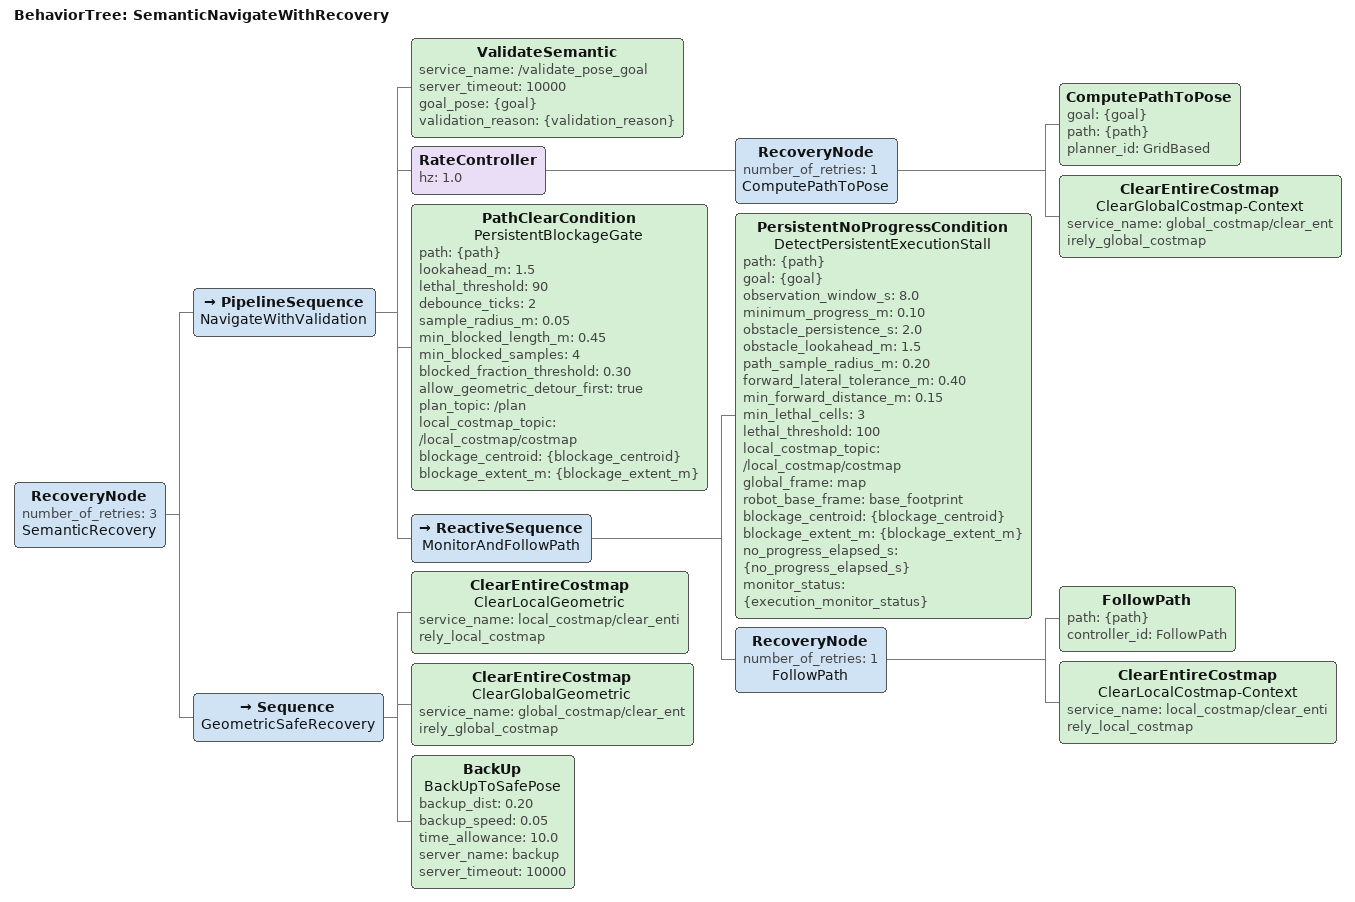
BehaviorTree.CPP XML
<root main_tree_to_execute="SemanticNavigateWithRecovery">

  <BehaviorTree ID="SemanticNavigateWithRecovery">

    <RecoveryNode number_of_retries="3" name="SemanticRecovery">

      <!-- ===== Primary child: validate, replan continuously, follow ===== -->
      <PipelineSequence name="NavigateWithValidation">
        <ValidateSemantic
          service_name="/validate_pose_goal"
          server_timeout="10000"
          goal_pose="{goal}"
          validation_reason="{validation_reason}" />

        <RateController hz="1.0">
          <RecoveryNode number_of_retries="1" name="ComputePathToPose">
            <ComputePathToPose
              goal="{goal}"
              path="{path}"
              planner_id="GridBased" />

            <ClearEntireCostmap
              name="ClearGlobalCostmap-Context"
              service_name="global_costmap/clear_entirely_global_costmap" />
          </RecoveryNode>
        </RateController>

        <PathClearCondition
          name="PersistentBlockageGate" path="{path}"
          lookahead_m="1.5"
          lethal_threshold="90"
          debounce_ticks="2"
          sample_radius_m="0.05"
          min_blocked_length_m="0.45"
          min_blocked_samples="4"
          blocked_fraction_threshold="0.30"
          allow_geometric_detour_first="true"
          plan_topic="/plan"
          local_costmap_topic="/local_costmap/costmap"
          blockage_centroid="{blockage_centroid}"
          blockage_extent_m="{blockage_extent_m}" />

        <ReactiveSequence name="MonitorAndFollowPath">
          <PersistentNoProgressCondition
            name="DetectPersistentExecutionStall"
            path="{path}"
            goal="{goal}"
            observation_window_s="8.0"
            minimum_progress_m="0.10"
            obstacle_persistence_s="2.0"
            obstacle_lookahead_m="1.5"
            path_sample_radius_m="0.20"
            forward_lateral_tolerance_m="0.40"
            min_forward_distance_m="0.15"
            min_lethal_cells="3"
            lethal_threshold="100"
            local_costmap_topic="/local_costmap/costmap"
            global_frame="map"
            robot_base_frame="base_footprint"
            blockage_centroid="{blockage_centroid}"
            blockage_extent_m="{blockage_extent_m}"
            no_progress_elapsed_s="{no_progress_elapsed_s}"
            monitor_status="{execution_monitor_status}" />
          <RecoveryNode number_of_retries="1" name="FollowPath">
            <FollowPath
              path="{path}"
              controller_id="FollowPath" />
            <ClearEntireCostmap
              name="ClearLocalCostmap-Context"
              service_name="local_costmap/clear_entirely_local_costmap" />
          </RecoveryNode>
        </ReactiveSequence>

      </PipelineSequence>

      <!-- ===== Recovery child: geometric ONLY (no semantic Tier 3) ===== -->
      <Sequence name="GeometricSafeRecovery">
        <ClearEntireCostmap
            name="ClearLocalGeometric"
            service_name="local_costmap/clear_entirely_local_costmap"/>
        <ClearEntireCostmap
            name="ClearGlobalGeometric"
            service_name="global_costmap/clear_entirely_global_costmap"/>
        <BackUp
            name="BackUpToSafePose"
            backup_dist="0.20"
            backup_speed="0.05"
            time_allowance="10.0"
            server_name="backup"
            server_timeout="10000"/>
      </Sequence>

    </RecoveryNode>

  </BehaviorTree>

</root>
